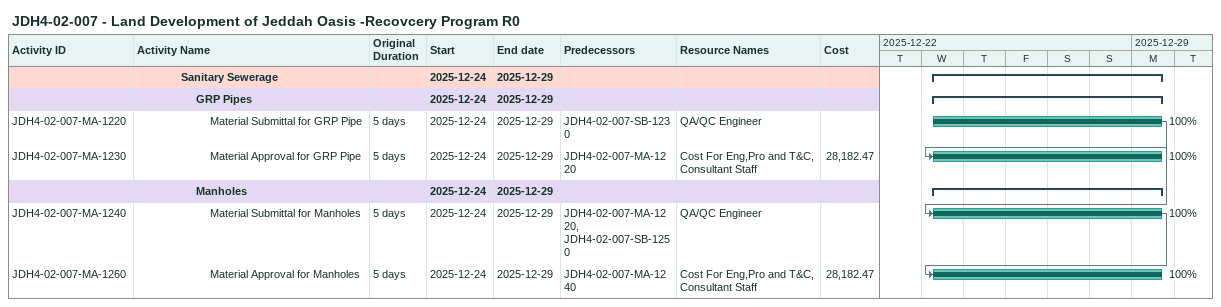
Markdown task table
JDH4-02-007 - Land Development of Jeddah Oasis -Recovcery Program R0

| ID | Level | Task | Original duration | Start | Finish | Predecessors | Resources | % complete | Cost |
|---|---|---|---|---|---|---|---|---|---|
|  | 4 | **Sanitary Sewerage** |  | 2025-12-24 | 2025-12-29 |  |  |  |  |
|  | 5 | **GRP Pipes** |  | 2025-12-24 | 2025-12-29 |  |  |  |  |
| JDH4-02-007-MA-1220 | 6 | Material Submittal for GRP Pipe | 5d | 2025-12-24 | 2025-12-29 | JDH4-02-007-SB-1230 | QA/QC Engineer | 100 |  |
| JDH4-02-007-MA-1230 | 6 | Material Approval for GRP Pipe | 5d | 2025-12-24 | 2025-12-29 | JDH4-02-007-MA-1220 | Cost For Eng,Pro and T&C, Consultant Staff | 100 | 28182.47 |
|  | 5 | **Manholes** |  | 2025-12-24 | 2025-12-29 |  |  |  |  |
| JDH4-02-007-MA-1240 | 6 | Material Submittal for Manholes | 5d | 2025-12-24 | 2025-12-29 | JDH4-02-007-MA-1220, JDH4-02-007-SB-1250 | QA/QC Engineer | 100 |  |
| JDH4-02-007-MA-1260 | 6 | Material Approval for Manholes | 5d | 2025-12-24 | 2025-12-29 | JDH4-02-007-MA-1240 | Cost For Eng,Pro and T&C, Consultant Staff | 100 | 28182.47 |
